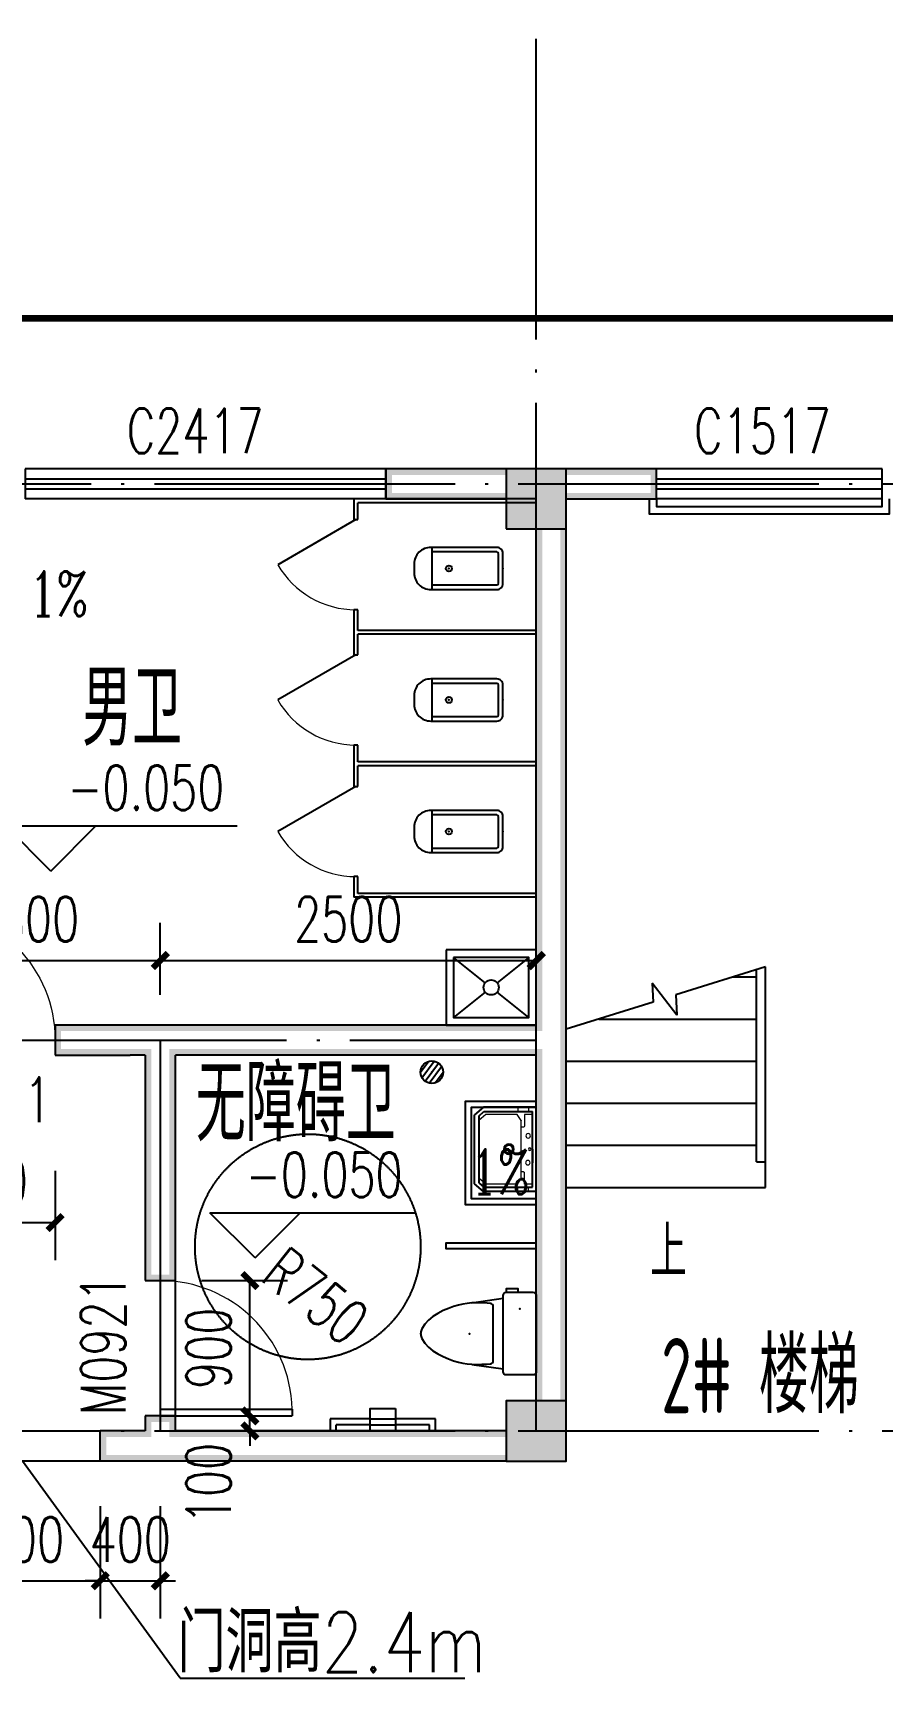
# Model space of a CAD drawing. Extents: x 5904849 to 6011887, y -826029 to -177002.
# Drawn here: x 5938967 to 5944614, y -381324 to -370380 of the extents above; entities that cross this region are included whole.
import ezdxf

# ---------------------------------------------------------------- set-up
doc = ezdxf.new("R2010")
doc.units = 0
doc.header["$LTSCALE"] = 1000
doc.header["$MEASUREMENT"] = 0
doc.linetypes.add('DASH', pattern=[0.35, 0.25, -0.1])
doc.linetypes.add('DOTE', pattern=[2.42, 2, -0.2, 0.02, -0.2])
doc.layers.get('0').update_dxf_attribs({"linetype": 'CONTINUOUS'})
doc.layers.get('Defpoints').update_dxf_attribs({"linetype": 'CONTINUOUS'})
for name, color, linetype in [('COLUMN', 9, 'CONTINUOUS'), ('DIM_ELEV', 3, 'CONTINUOUS'), ('DIM_SYMB', 3, 'CONTINUOUS'), ('DOTE', 252, 'CONTINUOUS'), ('LATRINE', 6, 'CONTINUOUS'), ('LVTRY', 6, 'CONTINUOUS'), ('PUB_DIM', 3, 'CONTINUOUS'), ('PUB_HATCH', 8, 'CONTINUOUS'), ('PUB_TEXT', 7, 'CONTINUOUS'), ('PUB_WALL', 9, 'CONTINUOUS'), ('STAIR', 5, 'CONTINUOUS'), ('WALL', 2, 'CONTINUOUS'), ('WINDOW', 4, 'CONTINUOUS'), ('WINDOW_TEXT', 7, 'CONTINUOUS'), ('填充', 251, 'CONTINUOUS'), ('排水', 221, 'CONTINUOUS')]:
    doc.layers.add(name, color=color, linetype=linetype)
doc.styles.add('_HZTXT', font='txt.shx', dxfattribs={"width": 0.8, "bigfont": 'HZTXT.shx'})
doc.styles.add('_TCH_AXIS', font='COMPLEX', dxfattribs={"bigfont": 'GBCBIG'})
doc.styles.add('_TCH_DIM', font='SIMPLEX', dxfattribs={"bigfont": 'GBCBIG'})
doc.styles.add('_TCH_DIM_T3', font='SIMPLEX', dxfattribs={"width": 0.705882, "bigfont": 'GBCBIG'})
doc.styles.add('_TCH_WINDOW', font='SIMPLEX', dxfattribs={"height": 3.5, "bigfont": 'GBCBIG'})
doc.styles.add('schuco', font='sceie.shx', dxfattribs={"width": 0.7, "bigfont": 'sceic.shx'})
doc.dimstyles.new('_TCH_ARCH&&100', dxfattribs={"dimtxt": 297.5, "dimasz": 100, "dimexe": 250, "dimexo": 300, "dimgap": 126.25, "dimtad": 1, "dimdec": 0, "dimzin": 0, "dimdsep": 46, "dimtxsty": '_TCH_DIM_T3', "dimblk": 'ARCHTICK', "dimcen": 0.09, "dimclrt": 7, "dimazin": 2, "dimtfac": 1, "dimtdec": 0, "dimtix": 1, "dimtmove": 2, "dimatfit": 3, "dimfxl": 0, "dimtolj": 1, "dimtzin": 0, "dimarcsym": 0})

# ---------------------------------------------------------------- blocks, each defined once
blk = doc.blocks.new('_ArchTick')
at = {"color": 0, "linetype": 'ByBlock', "const_width": 0.4}
blk.add_lwpolyline([(-0.5, -0.5), (0.5, 0.5)], dxfattribs=at)
blk = doc.blocks.new('*D980')
at = {"layer": 'Defpoints', "color": 0}
for p in [(5939814, -376551), (5938014, -377080), (5939814, -377080)]:
    blk.add_point(p, dxfattribs=at)
at = {"layer": 'PUB_DIM', "color": 0, "lineweight": -2}
for p, q in [((5938014, -376780), (5938014, -376301)), ((5939814, -376780), (5939814, -376301)), ((5938014, -376551), (5939814, -376551))]:
    blk.add_line(p, q, dxfattribs=at)
at = {"layer": 'PUB_DIM', "color": 0, "lineweight": -2, "xscale": 100, "yscale": 100, "zscale": 100, "rotation": 180}
blk.add_blockref('_ArchTick', (5938014, -376551), dxfattribs=at)
at = {"layer": 'PUB_DIM', "color": 0, "lineweight": -2, "xscale": 100, "yscale": 100, "zscale": 100}
blk.add_blockref('_ArchTick', (5939814, -376551), dxfattribs=at)
at = {"layer": 'PUB_DIM', "color": 7, "insert": (5938914, -376276), "char_height": 297.5, "attachment_point": 5, "style": '_TCH_DIM_T3'}
blk.add_mtext('\\A1;1800', dxfattribs=at)
blk = doc.blocks.new('*D981')
at = {"layer": 'Defpoints', "color": 0}
for p in [(5942314, -376551), (5939814, -377080), (5942314, -377080)]:
    blk.add_point(p, dxfattribs=at)
at = {"layer": 'PUB_DIM', "color": 0, "lineweight": -2}
for p, q in [((5939814, -376780), (5939814, -376301)), ((5942314, -376780), (5942314, -376301)), ((5939814, -376551), (5942314, -376551))]:
    blk.add_line(p, q, dxfattribs=at)
at = {"layer": 'PUB_DIM', "color": 0, "lineweight": -2, "xscale": 100, "yscale": 100, "zscale": 100, "rotation": 180}
blk.add_blockref('_ArchTick', (5939814, -376551), dxfattribs=at)
at = {"layer": 'PUB_DIM', "color": 0, "lineweight": -2, "xscale": 100, "yscale": 100, "zscale": 100}
blk.add_blockref('_ArchTick', (5942314, -376551), dxfattribs=at)
at = {"layer": 'PUB_DIM', "color": 7, "insert": (5941064, -376276), "char_height": 297.5, "attachment_point": 5, "style": '_TCH_DIM_T3'}
blk.add_mtext('\\A1;2500', dxfattribs=at)
blk = doc.blocks.new('*D983')
at = {"layer": 'Defpoints', "color": 0}
for p in [(5939788, -379580), (5940410, -379580), (5939788, -379680)]:
    blk.add_point(p, dxfattribs=at)
at = {"layer": 'PUB_DIM', "color": 0, "lineweight": -2}
for p, q in [((5940410, -379580), (5940410, -379480)), ((5940088, -379580), (5940660, -379580)), ((5940410, -379680), (5940410, -379580)), ((5940088, -379680), (5940660, -379680)), ((5940410, -379680), (5940410, -379780))]:
    blk.add_line(p, q, dxfattribs=at)
at = {"layer": 'PUB_DIM', "color": 0, "lineweight": -2, "xscale": 100, "yscale": 100, "zscale": 100}
for p, rotation in [((5940410, -379580), 270), ((5940410, -379680), 90)]:
    blk.add_blockref('_ArchTick', p, dxfattribs=dict(at, rotation=rotation))
at = {"layer": 'PUB_DIM', "color": 7, "insert": (5940135, -380030), "char_height": 297.5, "attachment_point": 5, "rotation": 90, "style": '_TCH_DIM_T3'}
blk.add_mtext('\\A1;100', dxfattribs=at)
blk = doc.blocks.new('*D984')
at = {"layer": 'Defpoints', "color": 0}
for p in [(5939788, -378680), (5940410, -378680), (5939788, -379580)]:
    blk.add_point(p, dxfattribs=at)
at = {"layer": 'PUB_DIM', "color": 0, "lineweight": -2}
for p, q in [((5940088, -378680), (5940660, -378680)), ((5940410, -379580), (5940410, -378680)), ((5940088, -379580), (5940660, -379580))]:
    blk.add_line(p, q, dxfattribs=at)
at = {"layer": 'PUB_DIM', "color": 0, "lineweight": -2, "xscale": 100, "yscale": 100, "zscale": 100}
for p, rotation in [((5940410, -378680), 90), ((5940410, -379580), 270)]:
    blk.add_blockref('_ArchTick', p, dxfattribs=dict(at, rotation=rotation))
at = {"layer": 'PUB_DIM', "color": 7, "insert": (5940135, -379130), "char_height": 297.5, "attachment_point": 5, "rotation": 90, "style": '_TCH_DIM_T3'}
blk.add_mtext('\\A1;900', dxfattribs=at)
blk = doc.blocks.new('*D1161')
at = {"layer": 'Defpoints', "color": 0}
for p in [(5938214, -377651), (5939114, -377651), (5939114, -378294)]:
    blk.add_point(p, dxfattribs=at)
at = {"layer": 'PUB_DIM', "color": 0, "lineweight": -2}
for p, q in [((5938214, -377951), (5938214, -378544)), ((5939114, -377951), (5939114, -378544)), ((5938214, -378294), (5939114, -378294))]:
    blk.add_line(p, q, dxfattribs=at)
at = {"layer": 'PUB_DIM', "color": 0, "lineweight": -2, "xscale": 100, "yscale": 100, "zscale": 100, "rotation": 180}
blk.add_blockref('_ArchTick', (5938214, -378294), dxfattribs=at)
at = {"layer": 'PUB_DIM', "color": 0, "lineweight": -2, "xscale": 100, "yscale": 100, "zscale": 100}
blk.add_blockref('_ArchTick', (5939114, -378294), dxfattribs=at)
at = {"layer": 'PUB_DIM', "color": 7, "insert": (5938664, -378019), "char_height": 297.5, "attachment_point": 5, "style": '_TCH_DIM_T3'}
blk.add_mtext('\\A1;900', dxfattribs=at)
blk = doc.blocks.new('*D1167')
at = {"layer": 'Defpoints', "color": 0}
for p in [(5938214, -379880), (5939414, -379880), (5939414, -380677)]:
    blk.add_point(p, dxfattribs=at)
at = {"layer": 'PUB_DIM', "color": 0, "lineweight": -2}
for p, q in [((5938214, -380180), (5938214, -380927)), ((5939414, -380180), (5939414, -380927)), ((5938214, -380677), (5939414, -380677))]:
    blk.add_line(p, q, dxfattribs=at)
at = {"layer": 'PUB_DIM', "color": 0, "lineweight": -2, "xscale": 100, "yscale": 100, "zscale": 100, "rotation": 180}
blk.add_blockref('_ArchTick', (5938214, -380677), dxfattribs=at)
at = {"layer": 'PUB_DIM', "color": 0, "lineweight": -2, "xscale": 100, "yscale": 100, "zscale": 100}
blk.add_blockref('_ArchTick', (5939414, -380677), dxfattribs=at)
at = {"layer": 'PUB_DIM', "color": 7, "insert": (5938814, -380402), "char_height": 297.5, "attachment_point": 5, "style": '_TCH_DIM_T3'}
blk.add_mtext('\\A1;1200', dxfattribs=at)
blk = doc.blocks.new('*D1168')
at = {"layer": 'Defpoints', "color": 0}
for p in [(5939414, -379880), (5939814, -379880), (5939814, -380677)]:
    blk.add_point(p, dxfattribs=at)
at = {"layer": 'PUB_DIM', "color": 0, "lineweight": -2}
for p, q in [((5939414, -380180), (5939414, -380927)), ((5939814, -380180), (5939814, -380927)), ((5939414, -380677), (5939314, -380677)), ((5939414, -380677), (5939814, -380677)), ((5939814, -380677), (5939914, -380677))]:
    blk.add_line(p, q, dxfattribs=at)
at = {"layer": 'PUB_DIM', "color": 0, "lineweight": -2, "xscale": 100, "yscale": 100, "zscale": 100}
blk.add_blockref('_ArchTick', (5939414, -380677), dxfattribs=at)
at = {"layer": 'PUB_DIM', "color": 0, "lineweight": -2, "xscale": 100, "yscale": 100, "zscale": 100, "rotation": 180}
blk.add_blockref('_ArchTick', (5939814, -380677), dxfattribs=at)
at = {"layer": 'PUB_DIM', "color": 7, "insert": (5939614, -380402), "char_height": 297.5, "attachment_point": 5, "style": '_TCH_DIM_T3'}
blk.add_mtext('\\A1;400', dxfattribs=at)
blk = doc.blocks.new('_FZH')
blk.add_lwpolyline([(-0.5, -0.5), (0.5, -0.5), (0.5, 0.5), (-0.5, 0.5)], close=True)
at = {"layer": 'PUB_HATCH'}
blk.add_solid([(-0.5, -0.5), (0.5, -0.5), (-0.5, 0.5), (0.5, 0.5)], dxfattribs=at)
blk = doc.blocks.new('$DorLib2D$00000001')
for p, q in [((0.45, 0.975), (0.5, 0.975)), ((0.45, 0), (0.45, 0.975)), ((0.5, 0), (0.5, 0.975)), ((0.5, 0), (0.45, 0))]:
    blk.add_line(p, q)
at = {"lineweight": 13}
blk.add_arc((0.475, 0), 0.975, 91.4693, 180, dxfattribs=at)
blk = doc.blocks.new('$WINLIB2D$00000001')
at = {"color": 0}
for points in [[(-0.5, 0.5), (-0.5, -0.5)], [(-0.5, 0.5), (0.5, 0.5)], [(0.5, -0.5), (0.5, 0.5)], [(0.5, 0.1667), (-0.5, 0.1667)], [(0.5, -0.1667), (-0.5, -0.1667)], [(-0.5, -0.5), (0.5, -0.5)]]:
    blk.add_lwpolyline(points, dxfattribs=at)
blk = doc.blocks.new('$TCHSYS$WIN2D')
for p, q in [((-0.5, 0.5), (0.5, 0.5)), ((-0.5, 0.5), (-0.5, -0.5)), ((0.5, 0.5), (0.5, -0.5)), ((0.5, 0.1667), (-0.5, 0.1667)), ((0.5, -0.1667), (-0.5, -0.1667)), ((-0.5, -0.5), (0.5, -0.5))]:
    blk.add_line(p, q)
blk = doc.blocks.new('_LV12')
for p, q in [((-250, -50), (-39, -219)), ((39, -219), (250, -50)), ((-250, -450), (-39, -281)), ((39, -281), (250, -450))]:
    blk.add_line(p, q)
for points in [[(300, -500), (300, 0), (-300, 0), (-300, -500)], [(250, -450), (250, -50), (-250, -50), (-250, -450)]]:
    blk.add_lwpolyline(points, close=True)
blk.add_circle((0, -250), 50)
blk = doc.blocks.new('$lvtry$00000200')
at = {"color": 0}
for p, q in [((-110, -40), (-110, -470)), ((100, -30), (-100, -30)), ((110, -470), (110, -40))]:
    blk.add_line(p, q, dxfattribs=at)
blk.add_lwpolyline([(100, 0), (-100, 0, 0.414214), (-140, -40), (-140, -480, 0.414214), (-30, -590), (30, -590, 0.414214), (140, -480), (140, -40, 0.414214)], format="xyb", close=True, dxfattribs=at)
blk.add_lwpolyline([(140, -470), (-140, -470)], dxfattribs=at)
blk.add_circle((0, -359), 20, dxfattribs=at)
for centre, start, end in [((-100, -40), 90, 180), ((100, -40), 0, 90)]:
    blk.add_arc(centre, 10, start, end, dxfattribs=at)
for p in [(0, 0), (0, -359)]:
    blk.add_point(p, dxfattribs=at)
blk = doc.blocks.new('$TCHSYS$APDOOR2D')
blk.add_line((0.5, 0), (0, 0.866))
at = {"lineweight": 13}
blk.add_arc((0.5, 0), 1, 120, 180, dxfattribs=at)
blk = doc.blocks.new('$lvtry$00000054')
at = {"lineweight": 13}
for p, q in [((-278, -51), (-251, -51)), ((-232, -26), (-232, -79)), ((-232, -79), (-155, -79)), ((-191, -100), (-232, -127)), ((-191, -100), (189, -100)), ((-150, -84), (-150, -100)), ((148, -84), (148, -100)), ((232, -79), (153, -79)), ((192, -101), (232, -127)), ((232, -26), (232, -79)), ((279, -51), (252, -51)), ((-279, -123), (-251, -123)), ((-232, -127), (-232, -335)), ((232, -127), (232, -335)), ((280, -123), (252, -123)), ((-232, -335), (-191, -381)), ((232, -335), (191, -381))]:
    blk.add_line(p, q, dxfattribs=at)
for p, q in [((-251, -349), (-251, -26)), ((-251, -26), (251, -26)), ((-90, -26), (90, -26)), ((0, -26), (-90, -26)), ((251, -349), (251, -26)), ((-222, -381), (-251, -349)), ((221, -381), (-222, -381)), ((221, -381), (251, -349))]:
    blk.add_line(p, q)
for points in [[(-280, 0), (280, 0)], [(-280, 0), (-280, -350)], [(280, 0), (280, -350)], [(-280, -350), (-230, -410)], [(-230, -410), (230, -410)], [(280, -350), (230, -410)]]:
    blk.add_lwpolyline(points)
for centre, radius in [((-89, -56), 15), ((1, -44), 8), ((90, -54), 15), ((1, -182), 24.9)]:
    blk.add_circle(centre, radius, dxfattribs=at)
blk.add_circle((1, -182), 33.1)
for centre, start, end in [((-155, -84), 0, 90), ((153, -84), 90, 180), ((189, -105), 57.2444, 90)]:
    blk.add_arc(centre, 5, start, end, dxfattribs=at)
blk = doc.blocks.new('$lvtry$00000206')
blk.add_line((-194, -428, 0), (-224, -220, 0))
at = {"elevation": 0}
for points in [[(-242, -220, -0.414214), (-264, -198), (-264, -22, -0.414214), (-242, 0), (264, 0, -0.414214), (286, -22), (286, -198, -0.414214), (264, -220)], [(192, -286), (-170, -286, 0.39219), (-189, -305), (-191, -326), (-193, -363), (-194, -398), (-193, -429), (-190, -459), (-185, -488), (-178, -518), (-169, -550), (-157, -584), (-142, -619), (-124, -654), (-103, -687), (-79, -717), (-52, -741), (-22, -760), (-1, -767, 0.15433), (23, -767), (44, -760), (74, -741), (101, -717), (125, -687), (146, -654), (164, -619), (179, -584), (191, -550), (201, -518), (208, -488), (212, -459), (215, -429), (216, -398), (215, -363), (213, -326), (212, -305, 0.39219)]]:
    blk.add_lwpolyline(points, format="xyb", close=True, dxfattribs=at)
blk.add_lwpolyline([(-264, -120), (-286, -120), (-286, -200), (-264, -200)], close=True, dxfattribs=at)
blk.add_lwpolyline([(217, -428), (246, -220)], dxfattribs=at)
for p in [(-155, -109, 0), (12, -443, 0)]:
    blk.add_point(p)
blk = doc.blocks.new('$lvtry$00000171')
at = {"layer": '排水'}
for p, q in [((-74, 11), (-11, 74)), ((-70, -27), (27, 70)), ((-53, -53), (53, 53)), ((-27, -70), (70, 27)), ((11, -74), (74, -11))]:
    blk.add_line(p, q, dxfattribs=at)
blk.add_circle((0, 0), 75, dxfattribs=at)
blk.add_point((0, 0), dxfattribs=at)

msp = doc.modelspace()

# ---------------------------------------------------------------- hatches: boundary and pattern name
at = {"layer": 'PUB_WALL', "linetype": 'ByBlock'}
for points in [[(5942114.3, -373320.2), (5942114.3, -373280.2), (5941314.3, -373280.2), (5941354.3, -373320.2)], [(5941314.3, -373280.2), (5941314.3, -373480.2), (5941354.3, -373440.2), (5941354.3, -373320.2)], [(5942514.3, -373280.2), (5942114.3, -373280.2), (5942154.3, -373320.2), (5942474.3, -373320.2)], [(5942114.3, -373280.2), (5942114.3, -373680.2), (5942154.3, -373640.2), (5942154.3, -373320.2)], [(5942514.3, -373680.2), (5942514.3, -373280.2), (5942474.3, -373320.2), (5942474.3, -373640.2)], [(5942514.3, -373280.2), (5942514.3, -373320.2), (5943074.3, -373320.2), (5943114.3, -373280.2)], [(5943114.3, -373480.2), (5943114.3, -373280.2), (5943074.3, -373320.2), (5943074.3, -373440.2)], [(5942114.3, -373480.2), (5942114.3, -373440.2), (5941354.3, -373440.2), (5941314.3, -373480.2)], [(5942514.3, -373440.2), (5942514.3, -373480.2), (5943114.3, -373480.2), (5943074.3, -373440.2)], [(5942114.3, -373680.2), (5942514.3, -373680.2), (5942474.3, -373640.2), (5942154.3, -373640.2)], [(5942354.3, -373680.2), (5942314.3, -373680.2), (5942314.3, -376980.2), (5942354.3, -377020.2)], [(5942514.3, -373680.2), (5942474.3, -373680.2), (5942474.3, -377080.2), (5942514.3, -377080.2)], [(5939614.3, -376980.2), (5939114.3, -376980.2), (5939154.3, -377020.2), (5939614.3, -377020.2)], [(5939114.3, -376980.2), (5939114.3, -377180.2), (5939154.3, -377140.2), (5939154.3, -377020.2)], [(5939814.3, -376980.2), (5939614.3, -376980.2), (5939614.3, -377020.2), (5939814.3, -377020.2)], [(5942314.3, -376980.2), (5939814.3, -376980.2), (5939814.3, -377020.2), (5942354.3, -377020.2)], [(5942474.3, -379480.2), (5942514.3, -379480.2), (5942514.3, -377080.2), (5942474.3, -377080.2)], [(5939114.3, -377180.2), (5939614.3, -377180.2), (5939614.3, -377140.2), (5939154.3, -377140.2)], [(5939714.3, -377180.2), (5939614.3, -377180.2), (5939614.3, -377140.2), (5939754.3, -377140.2)], [(5939714.3, -377180.2), (5939714.3, -378680.2), (5939754.3, -378640.2), (5939754.3, -377140.2)], [(5939914.3, -378680.2), (5939914.3, -377180.2), (5939874.3, -377140.2), (5939874.3, -378640.2)], [(5942314.3, -377180.2), (5939914.3, -377180.2), (5939874.3, -377140.2), (5942354.3, -377140.2)], [(5942314.3, -379480.2), (5942354.3, -379480.2), (5942354.3, -377140.2), (5942314.3, -377180.2)], [(5939714.3, -378680.2), (5939914.3, -378680.2), (5939874.3, -378640.2), (5939754.3, -378640.2)], [(5942514.3, -379480.2), (5942114.3, -379480.2), (5942154.3, -379520.2), (5942474.3, -379520.2)], [(5942114.3, -379480.2), (5942114.3, -379880.2), (5942154.3, -379840.2), (5942154.3, -379520.2)], [(5942514.3, -379880.2), (5942514.3, -379480.2), (5942474.3, -379520.2), (5942474.3, -379840.2)], [(5939914.3, -379580.2), (5939714.3, -379580.2), (5939754.3, -379620.2), (5939874.3, -379620.2)], [(5939714.3, -379580.2), (5939714.3, -379680.2), (5939754.3, -379720.2), (5939754.3, -379620.2)], [(5939914.3, -379680.2), (5939914.3, -379580.2), (5939874.3, -379620.2), (5939874.3, -379720.2)], [(5939714.3, -379680.2), (5939414.3, -379680.2), (5939414.3, -379720.2), (5939754.3, -379720.2)], [(5939414.3, -379880.2), (5939414.3, -379680.2), (5939454.3, -379680.2), (5939454.3, -379880.2)], [(5942114.3, -379720.2), (5942114.3, -379680.2), (5939914.3, -379680.2), (5939874.3, -379720.2)], [(5939814.3, -379880.2), (5939414.3, -379880.2), (5939414.3, -379840.2), (5939814.3, -379840.2)], [(5942114.3, -379880.2), (5942114.3, -379840.2), (5939814.3, -379840.2), (5939814.3, -379880.2)], [(5942114.3, -379880.2), (5942514.3, -379880.2), (5942474.3, -379840.2), (5942154.3, -379840.2)]]:
    msp.add_hatch(color=256, dxfattribs=at).paths.add_polyline_path(points)

# ---------------------------------------------------------------- linework, layer by layer
at = {"color": 0}
for points in [[(5943064.3, -373480.2), (5943064.3, -373580.2), (5944664.3, -373580.2), (5944664.3, -373480.2)], [(5943114.3, -373480.2), (5943114.3, -373530.2), (5944614.3, -373530.2), (5944614.3, -373480.2)]]:
    msp.add_lwpolyline(points, dxfattribs=at)
at = {"layer": 'DIM_ELEV', "color": 0}
for p, q in [((5939085.8, -375955.4), (5938785.8, -375655.4)), ((5938785.8, -375655.4), (5940326, -375655.4)), ((5939085.8, -375955.4), (5939385.8, -375655.4)), ((5940444, -378529.4), (5940144, -378229.4)), ((5940144, -378229.4), (5941511.6, -378229.4)), ((5940444, -378529.4), (5940744, -378229.4))]:
    msp.add_line(p, q, dxfattribs=at)
at = {"layer": 'DIM_SYMB', "color": 0}
msp.add_lwpolyline([(5943176.8, -378200.2, 0, 0, 0), (5943176.8, -377240.2, 80, 0, 0), (5943176.8, -376940.2, 0, 0, 0)], format="xyseb", dxfattribs=at)
at = {"layer": 'DIM_SYMB'}
msp.add_lwpolyline([(5941652.3, -377781.3, 0, 0, 0), (5941788.2, -377663, 80, 0, 0), (5942014.4, -377466, 0, 0, 0)], format="xyseb", dxfattribs=at)
at = {"layer": 'DOTE', "linetype": 'DOTE'}
for p, q in [((5942314.3, -379680.2), (5942314.3, -370380.2)), ((5920414.3, -373380.2), (5948414.3, -373380.2)), ((5933814.3, -377080.2), (5942314.3, -377080.2)), ((5920414.3, -379680.2), (5948414.3, -379680.2))]:
    msp.add_line(p, q, dxfattribs=at)
at = {"layer": 'DOTE', "linetype": 'ByBlock'}
msp.add_line((5939814.3, -379680.2), (5939814.3, -377080.2), dxfattribs=at)
at = {"layer": 'LATRINE'}
for p, q in [((5942314.3, -373480.2), (5941101.8, -373480.2)), ((5941101.8, -373480.2), (5941101.8, -373617.7)), ((5942314.3, -373505.2), (5941126.8, -373505.2)), ((5941126.8, -373617.7), (5941126.8, -373505.2)), ((5941101.8, -373617.7), (5941126.8, -373617.7)), ((5941101.8, -374217.7), (5941101.8, -374367.7)), ((5941126.8, -374217.7), (5941101.8, -374217.7)), ((5941126.8, -374355.2), (5941126.8, -374217.7)), ((5941101.8, -374367.7), (5941101.8, -374517.7)), ((5942314.3, -374355.2), (5941126.8, -374355.2)), ((5941126.8, -374517.7), (5941126.8, -374380.2)), ((5942314.3, -374380.2), (5941126.8, -374380.2)), ((5942314.3, -374380.2), (5942314.3, -374355.2)), ((5941101.8, -374517.7), (5941126.8, -374517.7)), ((5941101.8, -375117.7), (5941101.8, -375242.7)), ((5941126.8, -375117.7), (5941101.8, -375117.7)), ((5941126.8, -375230.2), (5941126.8, -375117.7)), ((5941101.8, -375242.7), (5941101.8, -375392.7)), ((5942314.3, -375230.2), (5941126.8, -375230.2)), ((5941126.8, -375392.7), (5941126.8, -375255.2)), ((5942314.3, -375255.2), (5941126.8, -375255.2)), ((5942314.3, -375255.2), (5942314.3, -375230.2)), ((5941101.8, -375392.7), (5941126.8, -375392.7)), ((5941101.8, -375992.7), (5941101.8, -376130.2)), ((5941126.8, -375992.7), (5941101.8, -375992.7)), ((5941126.8, -376105.2), (5941126.8, -375992.7)), ((5942314.3, -376130.2), (5941101.8, -376130.2)), ((5942314.3, -376105.2), (5941126.8, -376105.2)), ((5942314.3, -376130.2), (5942314.3, -376105.2))]:
    msp.add_line(p, q, dxfattribs=at)
msp.add_lwpolyline([(5942314.3, -378468.3), (5941714.3, -378468.3), (5941714.3, -378428.3), (5942314.3, -378428.3)], dxfattribs=at)
at = {"layer": 'LVTRY'}
for p, q in [((5940943.9, -379600.2), (5940943.9, -379680.2)), ((5941208.9, -379600.2), (5940943.9, -379600.2)), ((5940983.9, -379680.2), (5940983.9, -379640.2)), ((5941208.9, -379640.2), (5940983.9, -379640.2)), ((5941208.9, -379600.2), (5941378.9, -379600.2)), ((5941208.9, -379640.2), (5941378.9, -379640.2)), ((5941643.9, -379600.2), (5941378.9, -379600.2)), ((5941603.9, -379640.2), (5941378.9, -379640.2)), ((5941603.9, -379680.2), (5941603.9, -379640.2)), ((5941643.9, -379680.2), (5941643.9, -379600.2))]:
    msp.add_line(p, q, dxfattribs=at)
for points in [[(5942314.3, -378176.9), (5941844.3, -378176.9), (5941844.3, -377486.9), (5942314.3, -377486.9)], [(5942314.3, -378136.9), (5941884.3, -378136.9), (5941884.3, -377526.9), (5942314.3, -377526.9)]]:
    msp.add_lwpolyline(points, dxfattribs=at)
msp.add_lwpolyline([(5941378.9, -379530.2), (5941378.9, -379680.2), (5941208.9, -379680.2), (5941208.9, -379530.2)], close=True, dxfattribs=at)
at = {"layer": 'PUB_DIM'}
for q in [(5938897.6, -379880.2), (5941838.2, -381324.4)]:
    msp.add_line((5939945.2, -381324.4), q, dxfattribs=at)
msp.add_lwpolyline([(5940794.9, -378455.2, 0, 0, 0), (5941225.2, -378797.7, 66, 0, 0), (5941381.7, -378922.2, 0, 0, 0)], format="xyseb", dxfattribs=at)
at = {"layer": 'STAIR', "color": 0}
for p, q in [((5943839.3, -376592.2), (5943243.5, -376779.3)), ((5943622.7, -376660.2), (5943779.3, -376660.2)), ((5943779.3, -377890.2), (5943779.3, -376611)), ((5943839.3, -377890.2), (5943839.3, -376592.2)), ((5943839.3, -377890.2), (5943839.3, -376592.2)), ((5943249.2, -376914.1), (5943085.7, -376700.5)), ((5943085.7, -376700.5), (5943091.1, -376827.1)), ((5943243.5, -376779.3), (5943249.2, -376914.1)), ((5943091.1, -376827.1), (5942514.3, -377008.2)), ((5942514.3, -378060.2), (5942514.3, -377008.2)), ((5942730.9, -376940.2), (5943779.3, -376940.2)), ((5942514.3, -377220.2), (5943779.3, -377220.2)), ((5942514.3, -377500.2), (5943779.3, -377500.2)), ((5942514.3, -377780.2), (5943779.3, -377780.2)), ((5943779.3, -377890.2), (5943839.3, -377890.2)), ((5943839.3, -378060.2), (5943839.3, -377890.2)), ((5942514.3, -378060.2), (5943839.3, -378060.2))]:
    msp.add_line(p, q, dxfattribs=at)
at = {"layer": 'STAIR', "linetype": 'ByBlock', "lineweight": 100}
msp.add_lwpolyline([(5946514.3, -379380.2), (5946514.3, -372280.2), (5933814.3, -372280.2)], dxfattribs=at)
at = {"layer": 'WALL', "linetype": 'ByBlock'}
for p, q in [((5942114.3, -373280.2), (5941314.3, -373280.2)), ((5941314.3, -373280.2), (5941314.3, -373480.2)), ((5943114.3, -373280.2), (5942514.3, -373280.2)), ((5943114.3, -373480.2), (5943114.3, -373280.2)), ((5941314.3, -373480.2), (5942114.3, -373480.2)), ((5942514.3, -373480.2), (5943114.3, -373480.2)), ((5942314.3, -376980.2), (5942314.3, -373680.2)), ((5942514.3, -377080.2), (5942514.3, -373680.2)), ((5939614.3, -376980.2), (5939114.3, -376980.2)), ((5939114.3, -376980.2), (5939114.3, -377180.2)), ((5939814.3, -376980.2), (5939614.3, -376980.2)), ((5942314.3, -376980.2), (5939814.3, -376980.2)), ((5942514.3, -379480.2), (5942514.3, -377080.2)), ((5939114.3, -377180.2), (5939614.3, -377180.2)), ((5939714.3, -377180.2), (5939614.3, -377180.2)), ((5939714.3, -377180.2), (5939714.3, -378680.2)), ((5939914.3, -378680.2), (5939914.3, -377180.2)), ((5942314.3, -377180.2), (5939914.3, -377180.2)), ((5942314.3, -379480.2), (5942314.3, -377180.2)), ((5939714.3, -378680.2), (5939914.3, -378680.2)), ((5939914.3, -379580.2), (5939714.3, -379580.2)), ((5939714.3, -379580.2), (5939714.3, -379680.2)), ((5939914.3, -379680.2), (5939914.3, -379580.2)), ((5939714.3, -379680.2), (5939414.3, -379680.2)), ((5939414.3, -379880.2), (5939414.3, -379680.2)), ((5942114.3, -379680.2), (5939914.3, -379680.2)), ((5939814.3, -379880.2), (5939414.3, -379880.2)), ((5942114.3, -379880.2), (5939814.3, -379880.2))]:
    msp.add_line(p, q, dxfattribs=at)
at = {"layer": 'WINDOW'}
for p, q in [((5939914.3, -379580.2), (5939914.3, -378680.2)), ((5938214.3, -379680.2), (5939414.3, -379680.2)), ((5939414.3, -379880.2), (5938214.3, -379880.2))]:
    msp.add_line(p, q, dxfattribs=at)
at = {"layer": '填充', "linetype": 'DASH', "ltscale": 500}
msp.add_circle((5940794.9, -378455.2), 750, dxfattribs=at)

# ---------------------------------------------------------------- block references
at = {"layer": 'COLUMN', "linetype": 'ByBlock', "xscale": 400, "yscale": 400, "zscale": 400}
for p in [(5942314.3, -373480.2), (5942314.3, -379680.2)]:
    msp.add_blockref('_FZH', p, dxfattribs=at)
at = {"layer": 'LATRINE', "xscale": -600, "yscale": -600, "zscale": 25, "rotation": 270}
for p in [(5941114.3, -373917.7), (5941114.3, -374817.7), (5941114.3, -375692.7)]:
    msp.add_blockref('$TCHSYS$APDOOR2D', p, dxfattribs=at)
at = {"layer": 'LVTRY'}
for name, p, rotation in [('$lvtry$00000200', (5942092.2, -373942.7), 270.0000000000845), ('$lvtry$00000200', (5942092.2, -374817.7), 270.0000000000845), ('$lvtry$00000200', (5942092.2, -375692.7), 270.0000000000845), ('_LV12', (5942014.3, -376980.2), 180), ('$lvtry$00000206', (5942314.3, -379022), 269.999862862608)]:
    msp.add_blockref(name, p, dxfattribs=dict(at, rotation=rotation))
at = {"layer": 'LVTRY', "xscale": -1, "yscale": -1, "rotation": 188.6545034556717}
msp.add_blockref('$lvtry$00000171', (5941619.3, -377293.5), dxfattribs=at)
at = {"layer": 'LVTRY', "extrusion": (0, 0, -1), "zscale": -1, "rotation": 90.00000000000001}
msp.add_blockref('$lvtry$00000054', (-5942314.3, -377806.9, 0), dxfattribs=at)
at = {"layer": 'WINDOW', "linetype": 'ByBlock'}
ref = msp.add_blockref('$WINLIB2D$00000001', (5940114.3, -373380.2), dxfattribs=dict(at, xscale=-2400, yscale=-199.9999989520293, zscale=-2400, rotation=359.9999999647415))
ref.add_attrib('A', 'C2417', (5939591.8, -373176.3), dxfattribs={"layer": 'WINDOW_TEXT', "linetype": 'ByBlock', "height": 297.5, "style": '_TCH_WINDOW', "width": 0.705882})
ref = msp.add_blockref('$TCHSYS$WIN2D', (5943864.3, -373380.2), dxfattribs=dict(at, xscale=-1500, yscale=-200.0000012842938, zscale=-1500, rotation=4.073068327143511e-08))
ref.add_attrib('A', 'C1517', (5943364.8, -373176.3), dxfattribs={"layer": 'WINDOW_TEXT', "linetype": 'ByBlock', "height": 297.5, "rotation": 0, "style": '_TCH_WINDOW', "width": 0.705882})
ref = msp.add_blockref('$DorLib2D$00000001', (5938664.3, -377080.2), dxfattribs=dict(at, xscale=900, yscale=-900, zscale=900, rotation=179.9999999721523))
ref.add_attrib('A', 'M0921', (5938152.6, -377626.3), dxfattribs={"layer": 'WINDOW_TEXT', "linetype": 'ByBlock', "height": 297.5, "rotation": 360, "style": '_TCH_WINDOW', "width": 0.705882})
ref = msp.add_blockref('$DorLib2D$00000001', (5939814.3, -379130.2), dxfattribs=dict(at, xscale=-900, yscale=-900, zscale=-900, rotation=89.99999972252357))
ref.add_attrib('A', 'M0921', (5939583.2, -379575.2), dxfattribs={"layer": 'WINDOW_TEXT', "linetype": 'ByBlock', "height": 297.5, "rotation": 90, "style": '_TCH_WINDOW', "width": 0.705882})

# ---------------------------------------------------------------- texts
at = {"style": 'schuco', "width": 0.7}
for s, p in [('男卫', (5939294, -375122.7)), ('无障碍卫', (5940050.4, -377753.5, 0)), ('2#', (5943144.9, -379562.1)), ('楼梯', (5943794.9, -379562.1))]:
    msp.add_text(s, height=500, dxfattribs=at).set_placement(p)
at = {"layer": 'PUB_DIM', "color": 7, "style": '_TCH_DIM', "width": 0.705882}
msp.add_text('R750', height=297.5, rotation=321.48193, dxfattribs=at).set_placement((5940469.1, -378673.1))
at = {"layer": 'PUB_DIM', "style": '_HZTXT', "width": 0.8}
msp.add_text('门洞高2.4m', height=400, dxfattribs=at).set_placement((5939927.6, -381286))
at = {"layer": 'PUB_TEXT', "style": '_TCH_AXIS', "width": 0.705882}
for p in [(5938941.7, -374260), (5941875.5, -378105.3)]:
    msp.add_text('1%', height=297.5, dxfattribs=at).set_placement(p)
at = {"layer": 'PUB_TEXT', "color": 0, "style": '_TCH_DIM', "width": 0.705882}
for p in [(5939196, -375550.4), (5940381.6, -378124.4)]:
    msp.add_text('-0.050', height=297.5, dxfattribs=at).set_placement(p)
at = {"layer": 'PUB_TEXT', "color": 0, "style": '_TCH_DIM'}
msp.add_text('上', height=337.6, dxfattribs=at).set_placement((5943072.5, -378655.2))

# ---------------------------------------------------------------- dimensions: what is measured, and where the dimension line sits
at = {"layer": 'PUB_DIM', "color": 0}
for p1, p2, distance, picture, middle in [((5938014.3, -377080.2), (5939814.3, -377080.2), 528.9, '*D980', (5938914.3, -376276.2)), ((5939814.3, -377080.2), (5942314.3, -377080.2), 528.9, '*D981', (5941064.3, -376276.2)), ((5938214.3, -377650.6), (5939114.3, -377650.6), -643.7, '*D1161', (5938664.3, -378019.3)), ((5939787.8, -379580.2), (5939787.8, -378680.2), -622.2, '*D984', (5940135, -379130.2)), ((5938214.3, -379880.2), (5939414.3, -379880.2), -797.1, '*D1167', (5938814.3, -380402.3)), ((5939414.3, -379880.2), (5939814.3, -379880.2), -797.1, '*D1168', (5939614.3, -380402.3))]:
    dim = msp.add_aligned_dim(p1=p1, p2=p2, distance=distance, dimstyle='_TCH_ARCH&&100', dxfattribs=at)
    dim.commit()
    dim.dimension.update_dxf_attribs({"geometry": picture, "text_midpoint": middle})
dim = msp.add_linear_dim(base=(5940410, -379580.2), p1=(5939787.8, -379680.2), p2=(5939787.8, -379580.2), angle=90, dimstyle='_TCH_ARCH&&100', dxfattribs=at)
dim.commit()
dim.dimension.update_dxf_attribs({"geometry": '*D983', "text_midpoint": (5940135, -380030.2), "dimtype": 129})

doc.saveas('drawing.dxf')
